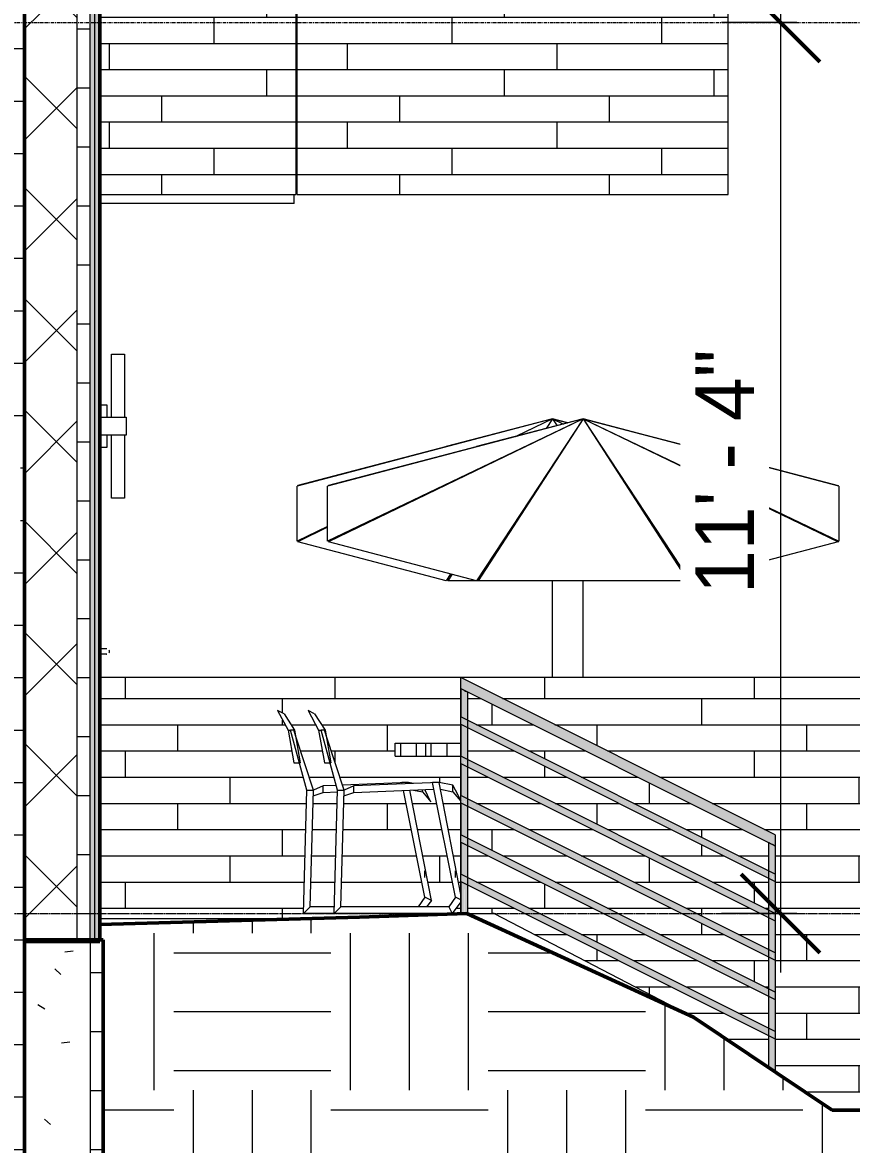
# Model space of a CAD drawing. Header units: inches. Extents: x 9610 to 16692, y -360 to 647.
# Drawn here: x 12076.9 to 12203.4, y -35.3 to 136 of the extents above; entities that cross this region are included whole.
import ezdxf

# ---------------------------------------------------------------- set-up
doc = ezdxf.new("R2010")
doc.units = ezdxf.units.IN
doc.header["$MEASUREMENT"] = 0
doc.linetypes.add('Aligning Line 1_8_', pattern=[0.25, 0.125, -0.125])
doc.linetypes.add('Grid Line 1_2_', pattern=[0.875, 0.5, -0.125, 0.125, -0.125])
for name, color, linetype, lineweight in [('0-1', 7, 'Continuous', 5), ('A-ANNO-DIMS', 211, 'Continuous', 9), ('A-ANNO-DIMS-96', 211, 'Continuous', 9), ('A-CLNG-1', 135, 'Continuous', 13), ('A-DOOR-4', 31, 'Continuous', 9), ('A-DOOR-7', 7, 'Continuous', 13), ('A-FLOR-11', 135, 'Continuous', 13), ('A-FLOR-HRAL', 11, 'Continuous', 9), ('A-FLOR-LEVL-1', 51, 'Grid Line 1_2_', 9), ('A-WALL', 113, 'Continuous', 13), ('A-WALL-10', 113, 'Continuous', 50), ('A-WALL-3', 135, 'Continuous', 13), ('A-WALL-6', 8, 'Continuous', 5), ('A-WALL-7', 23, 'Continuous', 13), ('A-WALL-PATT-2', 55, 'Continuous', 9), ('A-WALL-PATT-5', 111, 'Continuous', 9), ('C-TOPO', 7, 'Continuous', 9), ('C-TOPO-1', 7, 'Continuous', 50), ('C-TOPO-2', 55, 'Continuous', 9), ('E-LITE-EQPM-1', 55, 'Continuous', 9), ('G-ANNO-SYMB', 111, 'Aligning Line 1_8_', 9), ('G-IMPT', 8, 'Continuous', 9), ('L-SITE-1', 250, 'Continuous', 9), ('S-FNDN-5', 32, 'Continuous', 50)]:
    doc.layers.add(name, color=color, linetype=linetype, lineweight=lineweight)
doc.styles.add('Century Gothic', font='ufonts.com_century-gothic.ttf', dxfattribs={"height": 9})
doc.dimstyles.new('OD__1_8__Tol__', dxfattribs={"dimscale": 12, "dimtxt": 9.397514, "dimasz": 1, "dimexe": 0.75, "dimexo": 0.5, "dimgap": 0.125, "dimtad": 1, "dimdec": 3, "dimrnd": 0.125, "dimzin": 3, "dimdsep": 46, "dimlunit": 4, "dimtxsty": 'Century Gothic', "dimblk1": 'OBLIQUE', "dimblk2": 'OBLIQUE', "dimsah": 1, "dimcen": 0.09, "dimdle": 0.75, "dimazin": 0, "dimtfac": 1, "dimtdec": 4, "dimtix": 1, "dimtmove": 0, "dimatfit": 3, "dimfxl": 1, "dimtvp": 1, "dimtfill": 1, "dimfrac": 2, "dimtolj": 1, "dimtzin": 0, "dimarcsym": 2})
pattern_1 = [(0, (12114.152, 136.8), (0, 4), []), (90, (12114.152, 136.8), (-8, 8), [4, -28]), (90, (12130.152, 140.8), (-8, 8), [4, -28])]
pattern_2 = [(0, (12220.589, 0.8), (0, 4), []), (90, (12220.589, 0.8), (-8, 8), [4, -28]), (90, (12236.589, 4.8), (-8, 8), [4, -28])]
pattern_3 = [(0, (10995.947, 72), (0, 9), []), (90, (10995.947, 72), (-9, 6e-16), [])]

# ---------------------------------------------------------------- blocks, each defined once
blk = doc.blocks.new('CTR  - Topography_rvt-1-BUILDING SECTION - EAST_WEST - LOOKING NORTH')
at = {"layer": 'C-TOPO'}
h = blk.add_hatch(dxfattribs=at)
h.set_pattern_fill('FP_13', color=256, style=0, pattern_type=2)
h.set_pattern_definition([(0, (10995.947, 72), (24, 24), [24, -24]), (0, (10995.947, 81), (24, 24), [24, -24]), (0, (10995.947, 90), (24, 24), [24, -24]), (90, (10998.947, 93), (-24, 24), [24, -24]), (90, (11007.947, 93), (-24, 24), [24, -24]), (90, (11016.947, 93), (-24, 24), [24, -24])])
h.paths.add_polyline_path([(12095.19, -206.52), (12266.59, -206.52), (12266.59, -30), (12200.47, -30), (12179.3, -15.82), (12144.73, 0), (12117.31, -0.86), (12088.69, -1.69), (12088.69, -4), (12089.19, -4), (12089.19, -134), (12095.19, -134), (12095.19, -146), (12083.19, -146), (12083.19, -206.52), (12087.19, -206.52)], flags=0)
at = {"layer": 'C-TOPO-1'}
for p, q in [((12088.69, -1.69), (12128.3, -0.54)), ((12128.3, -0.54), (12144.73, 0)), ((12144.73, 0), (12179.3, -15.82)), ((12179.3, -15.82), (12200.47, -30)), ((12200.47, -30), (12230.31, -30))]:
    blk.add_line(p, q, dxfattribs=at)
at = {"layer": 'C-TOPO-2'}
for p, q in [((12128.3, -0.54), (12088.69, -1.69)), ((12122.46, -0.71), (12143.79, 0)), ((12144.73, 0), (12128.3, -0.54)), ((12144.73, 0), (12143.79, 0)), ((12144.73, 0), (12179.3, -15.82)), ((12144.73, 0), (12148.86, 0)), ((12148.86, 0), (12148.45, -0.01)), ((12148.86, 0), (12148.66, 0)), ((12148.86, 0), (12179.3, -15.82)), ((12200.47, -30), (12179.3, -15.82)), ((12200.36, -30), (12200.47, -30)), ((12200.47, -30), (12230.31, -30))]:
    blk.add_line(p, q, dxfattribs=at)
blk = doc.blocks.new('CTR - 1st Phase -Stairs _ Elevators_rvt-1-BUILDING SECTION - EAST_WEST - LOOKING NORTH')
at = {"layer": 'A-WALL-PATT-2'}
h = blk.add_hatch(dxfattribs=at)
h.set_pattern_fill('FP_37', color=256, style=0, pattern_type=2)
h.set_pattern_definition([(0, (11857.189, -156), (0, 8), []), (90, (11857.189, -156), (-8, 8), [8, -8])])
h.paths.add_polyline_path([(11947.84, -128), (12077.19, -128), (12077.19, 372), (11861.19, 372), (11861.19, 308.39), (11862.45, 308.35), (11862.57, 308.26), (11862.62, 308.2), (11862.62, 307.8), (11862.45, 307.65), (11862.28, 307.62), (11862.06, 307.61), (11861.19, 307.61), (11861.19, 269.38), (11942.56, 269.38), (11942.56, 270.46), (12030.56, 214.46), (12030.56, 207.46), (12032.98, 209), (12076.56, 209), (12076.56, 197), (12036.47, 197), (11942.56, 137.24), (11942.56, 131.84), (12030.56, 76.99), (12030.56, 70.13), (12032.88, 71.57), (12076.56, 71.57), (12076.56, 59.57), (12036.31, 59.57), (11942.56, 1.13), (11942.56, -4.63), (11935.67, -4.63), (12026.46, -59.65), (12026.46, -66.32), (12028.64, -65), (12076.46, -65), (12076.46, -77), (12031.99, -77), (11950.46, -126.41)], flags=0)
h.paths.add_polyline_path([(11938.46, -128), (11938.46, -119.65), (12020.39, -70), (11927.46, -13.68), (11927.46, -10), (11926.21, -10), (11926.21, -4.63), (11861.19, -4.63), (11861.19, -128), (11867.19, -128), (11867.19, -40), (11907.19, -40), (11907.19, -128), (11919.61, -128)], flags=0)
h.paths.add_polyline_path([(11927.46, -8), (11927.46, -4.63), (11926.46, -4.63), (11926.46, -8)], flags=0)
h.paths.add_polyline_path([(11927.46, 1.38), (11931.56, 1.38), (11931.56, 8.42), (12024.72, 66.49), (11931.56, 124.56), (11931.56, 128.29), (11930.31, 128.29), (11930.31, 131.37), (11861.19, 131.37), (11861.19, 96), (11912.03, 96), (11912.03, 1.38)], flags=0)
h.paths.add_polyline_path([(11931.56, 130.29), (11931.56, 131.37), (11930.56, 131.37), (11930.56, 130.29)], flags=0)
h.paths.add_polyline_path([(11931.56, 137.38), (11931.56, 144.46), (12024.89, 203.85), (11942.56, 256.24), (11942.56, 260), (11941.31, 260), (11941.31, 263.38), (11861.19, 263.38), (11861.19, 176.39), (11862.45, 176.35), (11862.57, 176.26), (11862.62, 176.2), (11862.62, 175.8), (11862.45, 175.65), (11862.28, 175.62), (11862.06, 175.61), (11861.19, 175.61), (11861.19, 137.38), (11920.42, 137.38)], flags=0)
h.paths.add_polyline_path([(11861.69, 175.8), (11861.75, 176), (11861.69, 176.1), (11861.69, 175.9)], flags=0)
h.paths.add_polyline_path([(11941.56, 262), (11942.56, 262), (11942.56, 263.38), (11941.56, 263.38)], flags=0)
h.paths.add_polyline_path([(11861.69, 307.8), (11861.75, 308), (11861.69, 308.1), (11861.69, 307.9)], flags=0)
blk = doc.blocks.new('Outdoor Table01 - 02ZUTB01_dwg-1294291-BUILDING SECTION - EAST_WEST - LOOKING NORTH')
at = {"layer": 'G-IMPT'}
for p, q in [((12162.46, 75.5), (12123.46, 56.82)), ((12162.46, 75.5), (12123.46, 65.24)), ((12162.46, 75.5), (12123.57, 65.31)), ((12162.46, 75.5), (12123.57, 56.75)), ((12162.46, 75.5), (12146.2, 71.26)), ((12162.46, 75.5), (12146.2, 50.8)), ((12162.46, 75.5), (12146.46, 50.77)), ((12201.46, 65.24), (12162.46, 75.5)), ((12162.46, 75.5), (12201.46, 56.82)), ((12162.46, 75.5), (12178.46, 50.77)), ((12162.46, 75.5), (12178.73, 71.26)), ((12162.46, 75.5), (12201.36, 65.31)), ((12162.46, 75.5), (12201.36, 56.75)), ((12162.46, 75.5), (12178.73, 50.8)), ((12123.57, 65.31), (12146.2, 71.26)), ((12153.68, 71.29), (12153.73, 71.29)), ((12159.69, 71.29), (12159.74, 71.29)), ((12165.19, 71.29), (12165.24, 71.29)), ((12171.2, 71.29), (12171.25, 71.29)), ((12178.73, 71.26), (12201.36, 65.31)), ((12123.46, 56.82), (12123.46, 65.24)), ((12201.46, 65.24), (12201.46, 56.82)), ((12146.2, 50.8), (12123.57, 56.75)), ((12201.36, 56.75), (12178.73, 50.8)), ((12178.46, 50.77), (12146.46, 50.77)), ((12162.46, 49.5), (12162.46, 50.77)), ((12162.46, 49.5), (12162.46, 50.77)), ((12162.46, 36), (12162.46, 49.5)), ((12162.46, 36), (12162.46, 49.5)), ((12121.48, 30.5), (12120.48, 31)), ((12120.48, 31), (12122.09, 28)), ((12121.48, 30.5), (12123.09, 28)), ((12122.09, 28), (12122.96, 23)), ((12122.09, 28), (12122.46, 28)), ((12124.96, 18.83), (12122.46, 28)), ((12122.96, 28), (12122.46, 28)), ((12123.22, 27.21), (12122.96, 28)), ((12122.96, 28), (12123.09, 28)), ((12123.09, 28), (12123.96, 23)), ((12125.96, 18.83), (12123.24, 27.15)), ((12138.46, 24), (12138.46, 26)), ((12138.46, 26), (12139.28, 26)), ((12139.28, 26), (12141.68, 26)), ((12139.28, 24), (12139.28, 26)), ((12141.68, 26), (12143.79, 26)), ((12141.68, 24), (12141.68, 26)), ((12138.46, 24), (12139.28, 24)), ((12139.28, 24), (12141.68, 24)), ((12141.68, 24), (12143.79, 24)), ((12122.96, 23), (12123.83, 23)), ((12123.9, 23), (12123.96, 23)), ((12127.46, 19.48), (12125.96, 18.83)), ((12140.46, 20), (12127.46, 19.48)), ((12127.46, 18.48), (12127.46, 19.48)), ((12127.46, 18.48), (12139.67, 18.97)), ((12140.46, 20), (12139.46, 20)), ((12142.96, 2.5), (12139.46, 20)), ((12143.79, 2.9), (12140.46, 20)), ((12142.59, 19.59), (12140.46, 20)), ((12140.67, 18.96), (12142.59, 18.59)), ((12143.38, 18.07), (12142.59, 19.59)), ((12142.59, 18.59), (12142.59, 19.59)), ((12124.46, 0), (12124.96, 18.83)), ((12124.96, 18.83), (12125.96, 18.83)), ((12125.46, 1), (12125.96, 18.83)), ((12125.94, 17.98), (12127.46, 18.48)), ((12142.59, 18.59), (12143.79, 17.17)), ((12143.79, 17.24), (12143.38, 18.07)), ((12142.96, 5.5), (12142.96, 6.5)), ((12142.96, 2.5), (12141.96, 1)), ((12143.79, 1.77), (12142.46, 0)), ((12143.79, 2.09), (12142.96, 2.5)), ((12125.46, 1), (12124.46, 0)), ((12142.46, 0), (12124.46, 0)), ((12141.96, 1), (12125.46, 1)), ((12141.96, 1), (12142.46, 0))]:
    blk.add_line(p, q, dxfattribs=at)
blk = doc.blocks.new('Outdoor Table01 - Outdoor Table01-1294297-BUILDING SECTION - EAST_WEST - LOOKING NORTH')
blk.add_blockref('Outdoor Table01 - 02ZUTB01_dwg-1294291-BUILDING SECTION - EAST_WEST - LOOKING NORTH', (0, 0))
blk = doc.blocks.new('Outdoor Table01 - 02ZUTB01_dwg-V34-BUILDING SECTION - EAST_WEST - LOOKING NORTH')
at = {"layer": 'G-IMPT'}
for p, q in [((12157.79, 75.5), (12118.79, 65.24)), ((12157.79, 75.5), (12118.9, 65.31)), ((12157.79, 75.5), (12141.53, 71.26)), ((12157.79, 75.5), (12152.21, 72.83)), ((12157.79, 75.5), (12152.29, 72.85)), ((12157.79, 75.5), (12156.82, 74.03)), ((12157.79, 75.5), (12156.84, 74.03)), ((12160.13, 74.88), (12157.79, 75.5)), ((12157.79, 75.5), (12159.45, 74.71)), ((12157.79, 75.5), (12158.47, 74.45)), ((12157.79, 75.5), (12160.14, 74.89)), ((12157.79, 75.5), (12160.13, 74.89)), ((12157.79, 75.5), (12159.44, 74.7)), ((12157.79, 75.5), (12158.48, 74.45)), ((12152.14, 72.79), (12152.09, 72.77)), ((12152.22, 72.82), (12152.17, 72.79)), ((12118.9, 65.31), (12141.53, 71.26)), ((12118.79, 56.82), (12118.79, 65.24)), ((12123.46, 59.06), (12118.79, 56.82)), ((12123.46, 58.95), (12118.9, 56.75)), ((12196.79, 59.06), (12196.79, 58.95)), ((12141.53, 50.8), (12118.9, 56.75)), ((12142.22, 51.84), (12141.53, 50.8)), ((12142.45, 51.78), (12141.79, 50.77)), ((12178.04, 51.84), (12177.81, 51.78)), ((12146.46, 50.77), (12141.79, 50.77)), ((12157.79, 49.5), (12157.79, 50.77)), ((12157.79, 49.5), (12157.79, 50.77)), ((12157.79, 36), (12157.79, 49.5)), ((12157.79, 36), (12157.79, 49.5)), ((12116.8, 30.5), (12115.8, 31)), ((12115.8, 31), (12117.42, 28)), ((12116.8, 30.5), (12118.42, 28)), ((12117.42, 28), (12118.29, 23)), ((12117.42, 28), (12117.79, 28)), ((12120.29, 18.83), (12117.79, 28)), ((12118.29, 28), (12117.79, 28)), ((12118.55, 27.21), (12118.29, 28)), ((12118.29, 28), (12118.42, 28)), ((12118.42, 28), (12119.29, 23)), ((12121.29, 18.83), (12118.57, 27.15)), ((12133.79, 24), (12133.79, 26)), ((12133.79, 26), (12134.61, 26)), ((12134.61, 26), (12137, 26)), ((12134.61, 24), (12134.61, 26)), ((12137, 26), (12138.46, 26)), ((12137, 24), (12137, 26)), ((12133.79, 24), (12134.61, 24)), ((12134.61, 24), (12137, 24)), ((12137, 24), (12138.46, 24)), ((12118.29, 23), (12119.15, 23)), ((12119.23, 23), (12119.29, 23)), ((12122.79, 19.48), (12121.29, 18.83)), ((12124.77, 19.56), (12122.79, 19.48)), ((12122.79, 18.48), (12122.79, 19.48)), ((12135.79, 20), (12125.71, 19.6)), ((12135.79, 20), (12134.79, 20)), ((12134.83, 19.77), (12134.79, 20)), ((12135.83, 19.81), (12135.79, 20)), ((12136.59, 19.84), (12135.79, 20)), ((12136.59, 18.84), (12137.92, 18.59)), ((12137.92, 18.59), (12137.92, 18.9)), ((12138.7, 18.07), (12138.27, 18.91)), ((12119.79, 0), (12120.29, 18.83)), ((12120.29, 18.83), (12121.29, 18.83)), ((12120.79, 1), (12121.29, 18.83)), ((12121.27, 17.98), (12122.79, 18.48)), ((12122.79, 18.48), (12124.96, 18.57)), ((12138.29, 2.5), (12135.03, 18.78)), ((12139.29, 2), (12136.02, 18.82)), ((12137.92, 18.59), (12139.2, 17.07)), ((12139.2, 17.07), (12138.7, 18.07)), ((12138.29, 5.5), (12138.29, 6.5)), ((12138.29, 2.5), (12137.29, 1)), ((12139.29, 2), (12138.29, 2.5)), ((12139.29, 2), (12138.54, 1)), ((12120.79, 1), (12119.79, 0)), ((12124.46, 0), (12119.79, 0)), ((12124.49, 1), (12120.79, 1))]:
    blk.add_line(p, q, dxfattribs=at)
blk = doc.blocks.new('Outdoor Table01 - Outdoor Table01-V35-BUILDING SECTION - EAST_WEST - LOOKING NORTH')
blk.add_blockref('Outdoor Table01 - 02ZUTB01_dwg-V34-BUILDING SECTION - EAST_WEST - LOOKING NORTH', (0, 0))
blk = doc.blocks.new('Railing - 1_-1411118-BUILDING SECTION - EAST_WEST - LOOKING NORTH')
at = {"layer": 'A-FLOR-HRAL'}
h = blk.add_hatch(color=256, dxfattribs=at)
h.paths.add_polyline_path([(12144.04, 0), (12144.29, 0.02), (12144.29, 5.19), (12144.22, 5.08), (12144, 5.01), (12143.82, 4.89), (12143.79, 4.88), (12143.8, 0), (12144.04, 0)], flags=0)
h.paths.add_polyline_path([(12144.29, 5.19), (12144.29, 11.19), (12144.2, 11.08), (12143.98, 10.99), (12143.82, 10.89), (12143.79, 10.88), (12143.82, 5.97), (12144, 5.67), (12144.29, 5.19)], flags=0)
h.paths.add_polyline_path([(12144.29, 11.19), (12144.29, 17.19), (12144.16, 17.08), (12144.04, 17.03), (12143.8, 16.88), (12143.84, 11.93), (12144.29, 11.19)], flags=0)
h.paths.add_polyline_path([(12144.29, 17.19), (12144.29, 23.19), (12144.21, 23.08), (12144.04, 23.03), (12143.8, 22.88), (12143.84, 17.93), (12144.29, 17.19)], flags=0)
h.paths.add_polyline_path([(12144.29, 23.19), (12144.29, 29.19), (12144.21, 29.08), (12144.04, 29.03), (12143.8, 28.88), (12143.84, 23.93), (12144.29, 23.19)], flags=0)
h.paths.add_polyline_path([(12144.29, 29.19), (12144.29, 34.07), (12143.8, 34.32), (12143.84, 29.93), (12144.29, 29.19)], flags=0)
h = blk.add_hatch(color=256, dxfattribs=at)
h.paths.add_polyline_path([(12144.72, 0), (12144.79, 0.03), (12144.76, 4.42), (12144.58, 4.72), (12144.29, 5.19), (12144.32, 0), (12144.56, 0)], flags=0)
h.paths.add_polyline_path([(12144.29, 5.19), (12144.36, 5.3), (12144.58, 5.38), (12144.76, 5.5), (12144.79, 5.5), (12144.74, 10.45), (12144.29, 11.05), (12144.29, 5.19)], flags=0)
h.paths.add_polyline_path([(12144.29, 11.19), (12144.38, 11.3), (12144.6, 11.39), (12144.76, 11.49), (12144.78, 11.5), (12144.75, 16.44), (12144.29, 17.05), (12144.29, 11.19)], flags=0)
h.paths.add_polyline_path([(12144.29, 17.19), (12144.42, 17.3), (12144.54, 17.35), (12144.78, 17.5), (12144.76, 22.43), (12144.29, 23.05), (12144.29, 17.19)], flags=0)
h.paths.add_polyline_path([(12144.29, 23.19), (12144.37, 23.3), (12144.54, 23.36), (12144.78, 23.5), (12144.76, 28.42), (12144.36, 29.01), (12144.29, 29.19), (12144.29, 23.19)], flags=0)
h.paths.add_polyline_path([(12144.29, 29.19), (12144.37, 29.3), (12144.54, 29.36), (12144.78, 29.51), (12144.78, 33.83), (12144.29, 34.07), (12144.29, 29.19)], flags=0)
for p, q in [((12143.79, 0), (12143.79, 34.32)), ((12144.79, 33.82), (12144.79, 0))]:
    blk.add_line(p, q, dxfattribs=at)
at = {"layer": 'A-FLOR-HRAL', "flags": 128}
for points in [[(12143.8, 34.32), (12143.9, 34.27), (12144.07, 34.18), (12144.29, 34.07)], [(12144.29, 34.07), (12144.51, 33.96), (12144.68, 33.88), (12144.78, 33.83), (12144.79, 33.82)]]:
    blk.add_lwpolyline(points, dxfattribs=at)
blk = doc.blocks.new('Railing - 1_-1411116-BUILDING SECTION - EAST_WEST - LOOKING NORTH')
at = {"layer": 'A-FLOR-HRAL'}
h = blk.add_hatch(color=256, dxfattribs=at)
h.paths.add_polyline_path([(12191.29, -23.85), (12191.29, -12.31), (12191.21, -12.42), (12190.99, -12.5), (12190.82, -12.61), (12190.79, -12.62), (12190.82, -17.54), (12191.01, -17.86), (12191.28, -18.31), (12191.22, -18.42), (12191.02, -18.48), (12190.82, -18.62), (12190.79, -18.62), (12190.8, -23.52), (12191.29, -23.85)], flags=0)
h.paths.add_polyline_path([(12191.29, -12.31), (12191.29, -6.31), (12191.18, -6.42), (12191.04, -6.47), (12190.8, -6.62), (12190.84, -11.58), (12191.22, -12.13)], flags=0)
h.paths.add_polyline_path([(12191.29, -6.31), (12191.29, -0.31), (12191.19, -0.41), (12191.04, -0.47), (12190.8, -0.62), (12190.83, -5.56), (12191.22, -6.13)], flags=0)
h.paths.add_polyline_path([(12191.29, -0.31), (12191.29, 5.69), (12191.21, 5.58), (12191.04, 5.53), (12190.8, 5.38), (12190.82, 0.46), (12191.26, -0.23)], flags=0)
h.paths.add_polyline_path([(12191.29, 5.69), (12191.29, 10.57), (12190.8, 10.82), (12190.81, 6.47), (12191.22, 5.87)], flags=0)
h = blk.add_hatch(color=256, dxfattribs=at)
h.paths.add_polyline_path([(12191.79, -24), (12191.76, -19.08), (12191.56, -18.75), (12191.29, -18.31), (12191.29, -23.85), (12191.54, -24), (12191.78, -24)], flags=0)
h.paths.add_polyline_path([(12191.29, -18.31), (12191.36, -18.2), (12191.56, -18.14), (12191.76, -18), (12191.79, -18), (12191.74, -13.04), (12191.59, -12.79), (12191.29, -12.31), (12191.29, -18.31)], flags=0)
h.paths.add_polyline_path([(12191.29, -12.31), (12191.36, -12.2), (12191.59, -12.12), (12191.76, -12), (12191.79, -12), (12191.74, -7.04), (12191.29, -6.46), (12191.29, -12.17)], flags=0)
h.paths.add_polyline_path([(12191.29, -6.31), (12191.4, -6.2), (12191.54, -6.15), (12191.78, -5.96), (12191.74, -1.04), (12191.29, -0.46), (12191.29, -6.17)], flags=0)
h.paths.add_polyline_path([(12191.29, -0.31), (12191.36, -0.2), (12191.54, -0.15), (12191.78, 0), (12191.74, 4.96), (12191.29, 5.54), (12191.29, -0.23)], flags=0)
h.paths.add_polyline_path([(12191.29, 5.69), (12191.36, 5.8), (12191.54, 5.86), (12191.78, 6.01), (12191.78, 10.33), (12191.29, 10.57), (12191.29, 5.83)], flags=0)
for p, q in [((12190.79, -23.52), (12190.79, 10.82)), ((12191.79, 10.32), (12191.79, -24)), ((12191.79, -24), (12191.54, -24))]:
    blk.add_line(p, q, dxfattribs=at)
at = {"layer": 'A-FLOR-HRAL', "flags": 128}
for points in [[(12190.8, 10.82), (12190.9, 10.77), (12191.07, 10.68), (12191.29, 10.57)], [(12191.29, 10.57), (12191.51, 10.46), (12191.68, 10.38), (12191.78, 10.33), (12191.79, 10.32)]]:
    blk.add_lwpolyline(points, dxfattribs=at)
blk = doc.blocks.new('Railing - Railing-1925654-BUILDING SECTION - EAST_WEST - LOOKING NORTH')
at = {"layer": 'A-FLOR-HRAL'}
h = blk.add_hatch(color=256, dxfattribs=at)
h.paths.add_polyline_path([(12191.29, 5.69), (12191.21, 5.87), (12191.04, 6.11), (12190.77, 6.51), (12144.77, 29.49), (12144.53, 29.35), (12144.48, 29.31), (12144.36, 29.3), (12144.29, 29.19), (12144.15, 29.44), (12144.04, 29.61), (12143.79, 29.95), (12143.79, 29.44), (12191.26, 5.7)], flags=0)
h.paths.add_polyline_path([(12191.79, 5.44), (12191.75, 5.98), (12191.53, 5.85), (12191.48, 5.81), (12191.36, 5.8), (12191.32, 5.68), (12191.67, 5.5)], flags=0)
h = blk.add_hatch(color=256, dxfattribs=at)
h.paths.add_polyline_path([(12191.79, 4.88), (12191.79, 5.44), (12144.29, 29.19), (12144.36, 29.01), (12144.54, 28.78), (12144.8, 28.37), (12190.81, 5.39), (12191.05, 5.53), (12191.1, 5.57), (12191.22, 5.59), (12191.29, 5.69), (12191.43, 5.44), (12191.61, 5.16), (12191.78, 4.89)], flags=0)
h.paths.add_polyline_path([(12143.81, 28.89), (12144.05, 29.03), (12144.1, 29.07), (12144.22, 29.09), (12144.29, 29.19), (12143.79, 29.44), (12143.79, 28.9)], flags=0)
h = blk.add_hatch(color=256, dxfattribs=at)
h.paths.add_polyline_path([(12191.29, -0.31), (12191.14, -0.04), (12190.94, 0.26), (12190.78, 0.51), (12144.76, 23.49), (12144.53, 23.35), (12144.51, 23.32), (12144.36, 23.3), (12144.29, 23.19), (12144.13, 23.47), (12143.94, 23.77), (12143.79, 23.93), (12143.79, 23.44), (12191.27, -0.3)], flags=0)
h.paths.add_polyline_path([(12191.79, -0.56), (12191.76, -0.02), (12191.34, -0.23), (12191.31, -0.32), (12191.5, -0.41)], flags=0)
h = blk.add_hatch(color=256, dxfattribs=at)
h.paths.add_polyline_path([(12191.79, -1.12), (12191.79, -0.56), (12144.29, 23.19), (12144.45, 22.92), (12144.64, 22.61), (12144.8, 22.38), (12190.82, -0.6), (12191.22, -0.41), (12191.29, -0.31), (12191.44, -0.57), (12191.63, -0.88), (12191.78, -1.11)], flags=0)
h.paths.add_polyline_path([(12143.8, 22.88), (12143.83, 22.9), (12144.22, 23.09), (12144.29, 23.19), (12143.79, 23.44), (12143.79, 22.88)], flags=0)
h = blk.add_hatch(color=256, dxfattribs=at)
h.paths.add_polyline_path([(12191.29, -6.31), (12191.18, -6.09), (12190.95, -5.74), (12190.78, -5.5), (12144.75, 17.48), (12144.36, 17.3), (12144.29, 17.19), (12144.15, 17.44), (12143.95, 17.76), (12143.79, 17.93), (12143.79, 17.44), (12191.27, -6.3)], flags=0)
h.paths.add_polyline_path([(12191.79, -6.56), (12191.75, -6.02), (12191.36, -6.2), (12191.31, -6.32)], flags=0)
h = blk.add_hatch(color=256, dxfattribs=at)
h.paths.add_polyline_path([(12191.79, -7.12), (12191.79, -6.56), (12144.29, 17.19), (12144.41, 16.95), (12144.63, 16.63), (12144.8, 16.38), (12190.83, -6.6), (12191.22, -6.41), (12191.29, -6.31), (12191.42, -6.56), (12191.63, -6.87), (12191.78, -7.11)], flags=0)
h.paths.add_polyline_path([(12143.8, 16.88), (12143.83, 16.9), (12144.22, 17.09), (12144.29, 17.19), (12143.79, 17.44), (12143.79, 16.88)], flags=0)
h = blk.add_hatch(color=256, dxfattribs=at)
h.paths.add_polyline_path([(12191.29, -12.31), (12191.21, -12.13), (12190.9, -11.67), (12190.78, -11.5), (12144.75, 11.47), (12144.32, 11.23), (12144.27, 11.23), (12144.16, 11.44), (12143.9, 11.83), (12143.79, 11.93), (12143.79, 11.44), (12191.28, -12.3)], flags=0)
h.paths.add_polyline_path([(12191.79, -12.56), (12191.76, -12), (12191.68, -12.06), (12191.54, -12.15), (12191.51, -12.17), (12191.36, -12.2), (12191.3, -12.31), (12191.5, -12.41)], flags=0)
h = blk.add_hatch(color=256, dxfattribs=at)
h.paths.add_polyline_path([(12144.29, 11.19), (12143.79, 11.44), (12143.83, 10.9), (12143.93, 10.96), (12144.04, 11.03), (12144.07, 11.05), (12144.22, 11.09)], flags=0)
h.paths.add_polyline_path([(12191.79, -13.12), (12191.79, -12.56), (12144.29, 11.19), (12144.38, 10.99), (12144.68, 10.55), (12144.8, 10.38), (12190.82, -12.61), (12190.9, -12.56), (12191.04, -12.47), (12191.07, -12.45), (12191.22, -12.41), (12191.29, -12.31), (12191.42, -12.56), (12191.69, -12.95), (12191.79, -13.12)], flags=0)
h = blk.add_hatch(color=256, dxfattribs=at)
h.paths.add_polyline_path([(12191.79, -18.56), (12191.76, -18), (12191.68, -18.06), (12191.54, -18.15), (12191.51, -18.17), (12191.36, -18.2), (12191.29, -18.31), (12191.5, -18.41)], flags=0)
h.paths.add_polyline_path([(12191.28, -18.31), (12191.22, -18.13), (12190.9, -17.67), (12190.79, -17.5), (12144.76, 5.5), (12144.68, 5.44), (12144.54, 5.35), (12144.51, 5.33), (12144.35, 5.28), (12144.29, 5.19), (12144.16, 5.44), (12143.89, 5.84), (12143.79, 5.93), (12143.79, 5.44), (12189.52, -17.42)], flags=0)
h = blk.add_hatch(color=256, dxfattribs=at)
h.paths.add_polyline_path([(12191.79, -19.12), (12191.79, -18.56), (12191.3, -18.31), (12191.42, -18.56), (12191.68, -18.95), (12191.79, -19.12)], flags=0)
h.paths.add_polyline_path([(12144.29, 5.19), (12143.79, 5.44), (12143.83, 4.9), (12143.9, 4.94), (12144.04, 5.04), (12144.07, 5.05), (12144.23, 5.1)], flags=0)
h.paths.add_polyline_path([(12190.79, -18.62), (12190.82, -18.61), (12190.9, -18.56), (12191.04, -18.46), (12191.07, -18.45), (12191.22, -18.41), (12191.28, -18.31), (12144.29, 5.19), (12144.36, 5.01), (12144.68, 4.55), (12144.79, 4.38), (12190.79, -18.62)], flags=0)
for p, q in [((12191.79, 6), (12143.79, 30)), ((12143.79, 28.88), (12191.79, 4.88)), ((12191.79, 0), (12143.79, 24)), ((12143.79, 22.88), (12191.79, -1.12)), ((12191.79, -6), (12143.79, 18)), ((12143.79, 16.88), (12191.79, -7.12)), ((12191.79, -12), (12143.79, 12)), ((12143.79, 10.88), (12191.79, -13.12)), ((12191.79, -18), (12143.79, 6)), ((12143.79, 4.88), (12191.79, -19.12))]:
    blk.add_line(p, q, dxfattribs=at)
at = {"layer": 'A-FLOR-HRAL', "flags": 128}
for points in [[(12143.79, 29.44), (12143.79, 29.59), (12143.79, 29.72), (12143.79, 29.84), (12143.79, 29.93), (12143.79, 29.98), (12143.79, 30)], [(12143.79, 28.88), (12143.79, 28.9), (12143.79, 28.96), (12143.79, 29.05), (12143.79, 29.16), (12143.79, 29.3), (12143.79, 29.44)], [(12143.79, 23.44), (12143.79, 23.59), (12143.79, 23.72), (12143.79, 23.84), (12143.79, 23.93), (12143.79, 23.98), (12143.79, 24)], [(12143.79, 22.88), (12143.79, 22.9), (12143.79, 22.96), (12143.79, 23.05), (12143.79, 23.16), (12143.79, 23.3), (12143.79, 23.44)], [(12143.79, 17.44), (12143.79, 17.59), (12143.79, 17.72), (12143.79, 17.84), (12143.79, 17.93), (12143.79, 17.98), (12143.79, 18)], [(12143.79, 16.88), (12143.79, 16.9), (12143.79, 16.96), (12143.79, 17.05), (12143.79, 17.16), (12143.79, 17.3), (12143.79, 17.44)], [(12143.79, 11.44), (12143.79, 11.59), (12143.79, 11.72), (12143.79, 11.84), (12143.79, 11.93), (12143.79, 11.98), (12143.79, 12)], [(12143.79, 10.88), (12143.79, 10.9), (12143.79, 10.96), (12143.79, 11.05), (12143.79, 11.16), (12143.79, 11.3), (12143.79, 11.44)], [(12143.79, 5.44), (12143.79, 5.59), (12143.79, 5.72), (12143.79, 5.84), (12143.79, 5.93), (12143.79, 5.98), (12143.79, 6)], [(12143.79, 4.88), (12143.79, 4.9), (12143.79, 4.96), (12143.79, 5.05), (12143.79, 5.16), (12143.79, 5.3), (12143.79, 5.44)], [(12191.79, 6), (12191.79, 5.98), (12191.79, 5.93), (12191.79, 5.84), (12191.79, 5.72), (12191.79, 5.59), (12191.79, 5.44)], [(12191.79, 5.44), (12191.79, 5.3), (12191.79, 5.16), (12191.79, 5.05), (12191.79, 4.96), (12191.79, 4.9), (12191.79, 4.88)], [(12191.79, 0), (12191.79, -0.02), (12191.79, -0.07), (12191.79, -0.16), (12191.79, -0.28), (12191.79, -0.41), (12191.79, -0.56)], [(12191.79, -0.56), (12191.79, -0.7), (12191.79, -0.84), (12191.79, -0.95), (12191.79, -1.04), (12191.79, -1.1), (12191.79, -1.12)], [(12191.79, -6), (12191.79, -6.02), (12191.79, -6.07), (12191.79, -6.16), (12191.79, -6.28), (12191.79, -6.41), (12191.79, -6.56)], [(12191.79, -6.56), (12191.79, -6.7), (12191.79, -6.84), (12191.79, -6.95), (12191.79, -7.04), (12191.79, -7.1), (12191.79, -7.12)], [(12191.79, -12), (12191.79, -12.02), (12191.79, -12.07), (12191.79, -12.16), (12191.79, -12.28), (12191.79, -12.41), (12191.79, -12.56)], [(12191.79, -12.56), (12191.79, -12.7), (12191.79, -12.84), (12191.79, -12.95), (12191.79, -13.04), (12191.79, -13.1), (12191.79, -13.12)], [(12191.79, -18), (12191.79, -18.02), (12191.79, -18.07), (12191.79, -18.16), (12191.79, -18.28), (12191.79, -18.41), (12191.79, -18.56)], [(12191.79, -18.56), (12191.79, -18.7), (12191.79, -18.84), (12191.79, -18.95), (12191.79, -19.04), (12191.79, -19.1), (12191.79, -19.12)]]:
    blk.add_lwpolyline(points, dxfattribs=at)
for name in ['Railing - 1_-1411118-BUILDING SECTION - EAST_WEST - LOOKING NORTH', 'Railing - 1_-1411116-BUILDING SECTION - EAST_WEST - LOOKING NORTH']:
    blk.add_blockref(name, (0, 0))
blk = doc.blocks.new('Top Rail Type - Top Rail_Internal_-1925671-BUILDING SECTION - EAST_WEST - LOOKING NORTH')
at = {"layer": 'A-FLOR-HRAL'}
for points in [[(12191.79, 11.16), (12191.79, 12), (12143.79, 35.97), (12143.79, 35.16), (12191.65, 11.23)], [(12191.79, 10.32), (12191.79, 11.16), (12143.79, 35.16), (12143.8, 34.32), (12191.78, 10.33)]]:
    blk.add_hatch(color=256, dxfattribs=at).paths.add_polyline_path(points, flags=0)
for p, q in [((12191.79, 12), (12143.79, 36)), ((12143.79, 34.32), (12191.79, 10.32))]:
    blk.add_line(p, q, dxfattribs=at)
at = {"layer": 'A-FLOR-HRAL', "flags": 128}
for points in [[(12143.79, 35.16), (12143.79, 35.38), (12143.79, 35.58), (12143.79, 35.75), (12143.79, 35.89), (12143.79, 35.97), (12143.79, 36)], [(12143.79, 34.32), (12143.79, 34.35), (12143.79, 34.44), (12143.79, 34.57), (12143.79, 34.74), (12143.79, 34.94), (12143.79, 35.16)], [(12191.79, 12), (12191.79, 11.97), (12191.79, 11.89), (12191.79, 11.75), (12191.79, 11.58), (12191.79, 11.38), (12191.79, 11.16)], [(12191.79, 11.16), (12191.79, 10.94), (12191.79, 10.74), (12191.79, 10.57), (12191.79, 10.44), (12191.79, 10.35), (12191.79, 10.32)]]:
    blk.add_lwpolyline(points, dxfattribs=at)
blk = doc.blocks.new('Door-Passage-Single-Full_Lite - 1-1903893-BUILDING SECTION - EAST_WEST - LOOKING NORTH')
at = {"layer": 'A-DOOR-4'}
for p, q in [((12089.19, 40.39), (12088.69, 40.39)), ((12088.69, 39.61), (12089.19, 39.61))]:
    blk.add_line(p, q, dxfattribs=at)
at = {"layer": 'A-DOOR-4', "flags": 128}
for points in [[(12089.78, 40.39), (12089.78, 40.39), (12089.77, 40.39), (12089.77, 40.39), (12089.77, 40.39), (12089.76, 40.39), (12089.76, 40.39), (12089.75, 40.39), (12089.75, 40.39), (12089.74, 40.39), (12089.73, 40.39), (12089.72, 40.39), (12089.71, 40.39), (12089.7, 40.39), (12089.69, 40.39), (12089.67, 40.39), (12089.66, 40.39), (12089.64, 40.39), (12089.63, 40.39), (12089.61, 40.39), (12089.6, 40.39), (12089.58, 40.39), (12089.56, 40.39), (12089.54, 40.39), (12089.52, 40.39), (12089.5, 40.39), (12089.48, 40.39), (12089.46, 40.39), (12089.44, 40.39), (12089.42, 40.39), (12089.4, 40.39), (12089.38, 40.39), (12089.35, 40.39), (12089.33, 40.39), (12089.31, 40.39), (12089.29, 40.39), (12089.26, 40.39), (12089.24, 40.39), (12089.22, 40.39), (12089.19, 40.39), (12089.19, 40.39)], [(12089.19, 39.61), (12089.21, 39.61), (12089.23, 39.61), (12089.26, 39.61), (12089.28, 39.61), (12089.3, 39.61), (12089.33, 39.61), (12089.35, 39.61), (12089.37, 39.61), (12089.39, 39.61), (12089.42, 39.61), (12089.44, 39.61), (12089.46, 39.61), (12089.48, 39.61), (12089.5, 39.61), (12089.52, 39.61), (12089.54, 39.61), (12089.56, 39.61), (12089.57, 39.61), (12089.59, 39.61), (12089.61, 39.61), (12089.63, 39.61), (12089.64, 39.61), (12089.66, 39.61), (12089.67, 39.61), (12089.68, 39.61), (12089.69, 39.61), (12089.71, 39.61), (12089.72, 39.61), (12089.73, 39.61), (12089.74, 39.61), (12089.74, 39.61), (12089.75, 39.61), (12089.76, 39.61), (12089.76, 39.61), (12089.77, 39.61), (12089.77, 39.61), (12089.77, 39.61), (12089.78, 39.61), (12089.78, 39.61)]]:
    blk.add_lwpolyline(points, dxfattribs=at)
at = {"layer": 'A-DOOR-4'}
for start, end in [(90, 97.2275), (262.7725, 270), (0, 30), (330, 0)]:
    blk.add_arc((12089.78, 40), 0.394, start, end, dxfattribs=at)
blk = doc.blocks.new('VISA-OW2400-02-SASS - OW2400-L30K-MVOLT-2031435-BUILDING SECTION - EAST_WEST - LOOKING NORTH')
at = {"layer": 'E-LITE-EQPM-1'}
for p, q in [((10006.31, 88), (10008.31, 88)), ((10006.31, 78.38), (10006.31, 88)), ((10008.31, 88), (10008.31, 78.38)), ((10009.03, 80.25), (10010.09, 80.25)), ((10009.03, 78.38), (10009.03, 80.25)), ((10006.09, 78.38), (10010.09, 78.38)), ((10006.09, 75.63), (10006.09, 78.38)), ((10010.09, 75.63), (10006.09, 75.63)), ((10006.31, 66), (10006.31, 75.63)), ((10008.31, 75.63), (10008.31, 66)), ((10009.03, 73.75), (10009.03, 75.63)), ((10010.09, 73.75), (10009.03, 73.75)), ((10008.31, 66), (10006.31, 66))]:
    blk.add_line(p, q, dxfattribs=at)
blk = doc.blocks.new('DIMBLOCK4-BUILDING SECTION - EAST_WEST - LOOKING NORTH')
at = {"layer": 'A-ANNO-DIMS-96', "lineweight": 50}
for p, q in [((12192.59, 268), (12186.59, 274)), ((12192.59, 268), (12198.59, 262)), ((12192.59, 136), (12186.59, 142)), ((12192.59, 136), (12198.59, 130))]:
    blk.add_line(p, q, dxfattribs=at)
at = {"layer": 'A-ANNO-DIMS-96'}
for p, q in [((12195.08, 268), (12183.59, 268)), ((12192.59, 268), (12192.59, 136)), ((12192.59, 268), (12195.08, 268)), ((12195.08, 136), (12183.59, 136)), ((12192.59, 136), (12195.08, 136))]:
    blk.add_line(p, q, dxfattribs=at)
at = {"layer": 'A-ANNO-DIMS-96', "color": 0, "insert": (12179.56, 182.76), "char_height": 9, "width": 46.1821, "attachment_point": 1, "rotation": 90, "line_spacing_factor": 0.984502, "style": 'Century Gothic', "bg_fill": 3, "box_fill_scale": 1.25, "bg_fill_color": 256, "bg_fill_true_color": 13158600, "bg_fill_transparency": 0}
blk.add_mtext('11\' - 0"', dxfattribs=at)
blk = doc.blocks.new('_Oblique')
at = {"color": 0, "linetype": 'ByBlock', "lineweight": -2}
blk.add_line((-0.5, -0.5), (0.5, 0.5), dxfattribs=at)
blk = doc.blocks.new('DIMBLOCK5-BUILDING SECTION - EAST_WEST - LOOKING NORTH')
at = {"layer": 'A-ANNO-DIMS-96', "lineweight": 50}
for p, q in [((12192.59, 136), (12186.59, 142)), ((12192.59, 136), (12198.59, 130)), ((12192.59, 0), (12186.59, 6)), ((12192.59, 0), (12198.59, -6))]:
    blk.add_line(p, q, dxfattribs=at)
at = {"layer": 'A-ANNO-DIMS-96'}
for p, q in [((12195.08, 136), (12183.59, 136)), ((12192.59, 136), (12192.59, -9)), ((12192.59, 136), (12195.08, 136)), ((12195.08, 0), (12183.59, 0)), ((12192.59, 0), (12195.08, 0))]:
    blk.add_line(p, q, dxfattribs=at)
at = {"layer": 'A-ANNO-DIMS-96', "color": 0, "insert": (12179.56, 48.76), "char_height": 9, "width": 46.1821, "attachment_point": 1, "rotation": 90, "line_spacing_factor": 0.984502, "style": 'Century Gothic', "bg_fill": 3, "box_fill_scale": 1.25, "bg_fill_color": 256, "bg_fill_true_color": 13158600, "bg_fill_transparency": 0}
blk.add_mtext('11\' - 4"', dxfattribs=at)

msp = doc.modelspace()

# ---------------------------------------------------------------- hatches: boundary and pattern name
at = {"layer": 'A-WALL-6'}
msp.add_hatch(color=256, dxfattribs=at).paths.add_polyline_path([(12087.1894, -4), (12087.9394, -4), (12087.9394, 231.5), (12087.1894, 231.5), (12087.1894, -2.8079)], flags=0)
at = {"layer": 'A-WALL-7'}
msp.add_hatch(color=256, dxfattribs=at).paths.add_polyline_path([(12087.9401, -4), (12088.6894, -4), (12088.6894, 230), (12088.5894, 230), (12088.5894, 231.5), (12087.9394, 231.5), (12087.9394, -4)], flags=0)
at = {"layer": 'A-WALL-PATT-2'}
h = msp.add_hatch(dxfattribs=at)
h.set_pattern_fill('FP_6', color=256, style=0, pattern_type=2)
h.set_pattern_definition(pattern_1)
h.paths.add_polyline_path([(12089.8162, 109.75), (12109.7144, 109.75), (12109.7144, 230), (12088.6894, 230), (12088.6894, 109.75)], flags=0)
h.paths.add_polyline_path([(12109.7144, 231.5), (12109.7144, 373.25), (12077.1894, 373.25), (12077.1894, 372), (12087.1894, 372), (12087.1894, 231.5), (12106.549, 231.5)], flags=0)
h = msp.add_hatch(dxfattribs=at)
h.set_pattern_fill('FP_6', color=256, style=0, pattern_type=2)
h.set_pattern_definition(pattern_1)
h.paths.add_polyline_path([(12109.7144, 109.75), (12118.5894, 109.75), (12118.5894, 230.125), (12118.3394, 230.125), (12118.3304, 230), (12109.7144, 230), (12109.7144, 109.875)], flags=0)
h = msp.add_hatch(dxfattribs=at)
h.set_pattern_fill('FP_10', color=256, style=0, pattern_type=2)
h.set_pattern_definition([(0, (12182.464, 136.8), (0, 4), []), (90, (12182.464, 136.8), (-8, 8), [4, -28]), (90, (12198.464, 140.8), (-8, 8), [4, -28])])
h.paths.add_polyline_path([(12160.3682, 109.75), (12184.5894, 109.75), (12184.5894, 178), (12119.0894, 178), (12119.0894, 149), (12118.7769, 149), (12118.7769, 109.75)], flags=0)
h = msp.add_hatch(dxfattribs=at)
h.set_pattern_fill('FP_22', color=256, style=0, pattern_type=2)
h.set_pattern_definition(pattern_2)
h.paths.add_polyline_path([(12117.3129, -0.75), (12122.4626, -0.7072), (12143.7894, 0.0017), (12143.7891, 1.7662), (12142.4644, 0), (12119.7894, 0), (12120.2894, 18.8295), (12119.1525, 23), (12118.2894, 23), (12117.4194, 28), (12115.8038, 31), (12116.8038, 30.5), (12118.4194, 28), (12118.5672, 27.1508), (12121.2894, 18.8295), (12122.7894, 19.4798), (12124.7656, 19.5589), (12123.8275, 23), (12122.9644, 23), (12122.0944, 28), (12120.4788, 31), (12121.4788, 30.5), (12123.0944, 28), (12123.2422, 27.1508), (12125.7134, 19.5968), (12135.7894, 20), (12136.5864, 19.8448), (12140.4644, 20), (12142.5945, 19.5852), (12143.7894, 17.2963), (12143.7513, 24), (12133.7894, 24), (12133.7894, 26), (12143.7894, 26), (12143.7894, 36), (12088.6894, 36), (12088.6894, -0.75), (12116.4257, -0.75)], flags=0)
h.paths.add_polyline_path([(12138.8405, 1), (12141.9644, 1), (12142.9644, 2.5), (12139.6707, 18.9682), (12138.2669, 18.9121), (12139.1225, 17.1615), (12137.9195, 18.5852), (12136.5864, 18.8448), (12136.0184, 18.8221), (12139.2894, 2), (12138.5394, 1)], flags=0)
h.paths.add_polyline_path([(12128.3011, 1), (12137.2894, 1), (12138.2894, 2.5), (12135.0329, 18.7827), (12127.4644, 18.4798), (12125.9407, 17.9844), (12125.4644, 1), (12125.9644, 1)], flags=0)
h.paths.add_polyline_path([(12124.4644, 1), (12124.4909, 1), (12124.9574, 18.5666), (12122.7894, 18.4798), (12121.2657, 17.9844), (12120.7894, 1), (12121.2894, 1)], flags=0)
h.paths.add_polyline_path([(12143.7894, 2.9), (12143.7894, 17.1711), (12142.5945, 18.5852), (12140.6665, 18.9607), (12143.7891, 2.9017)], flags=0)
h = msp.add_hatch(dxfattribs=at)
h.set_pattern_fill('FP_22', color=256, style=0, pattern_type=2)
h.set_pattern_definition(pattern_2)
h.paths.add_polyline_path([(12203.4236, -30), (12218.4644, -30), (12218.4644, 36), (12143.8465, 35.9714), (12191.7894, 11.9714), (12191.7769, -24), (12191.5394, -24.0178), (12200.4734, -30)], flags=0)
h.paths.add_polyline_path([(12190.7896, -23.5157), (12190.7894, -18.618), (12144.7861, 4.3836), (12144.7894, 0), (12148.864, 0), (12179.3021, -15.8236), (12190.7894, -23.5156)], flags=0)
h.paths.add_polyline_path([(12190.7917, -17.5012), (12190.7894, -12.618), (12144.7842, 10.3845), (12144.7914, 5.499), (12190.7894, -17.5)], flags=0)
h.paths.add_polyline_path([(12190.7939, -11.5022), (12190.7894, -6.618), (12144.7824, 16.3855), (12144.7894, 11.5), (12190.7894, -11.5)], flags=0)
h.paths.add_polyline_path([(12190.7961, -5.5033), (12190.7894, -0.618), (12144.7805, 22.3864), (12144.7894, 17.5), (12190.7894, -5.5)], flags=0)
h.paths.add_polyline_path([(12143.7894, 0), (12143.7913, 0.0011), (12143.7894, 0.0002)], flags=0)
h.paths.add_polyline_path([(12190.7982, 0.4956), (12190.7894, 5.382), (12144.7786, 28.3874), (12144.7894, 23.5), (12190.7894, 0.5)], flags=0)
h.paths.add_polyline_path([(12190.8004, 6.4945), (12190.7894, 10.8229), (12144.7769, 33.8292), (12144.7894, 29.5), (12190.7894, 6.5)], flags=0)
at = {"layer": 'A-WALL-PATT-5'}
h = msp.add_hatch(dxfattribs=at)
h.set_pattern_fill('FP_30', color=256, style=0, pattern_type=2)
h.set_pattern_definition([(45, (10995.947, 72), (-8.48528, 8.48528), []), (135, (10995.947, 72), (-8.48528, -8.48528), [])])
h.paths.add_polyline_path([(12085.1894, -4.25), (12085.1894, 372), (12077.1894, 372), (12077.1894, -4.25), (12085.0213, -4.25)], flags=0)
h = msp.add_hatch(dxfattribs=at)
h.set_pattern_fill('FP_17', color=256, style=0, pattern_type=2)
h.set_pattern_definition(pattern_3)
h.paths.add_polyline_path([(12087.1894, -4), (12087.1894, 231.5), (12085.1894, 231.5), (12085.1894, -4)], flags=0)
h = msp.add_hatch(dxfattribs=at)
h.set_pattern_fill('FP_28', color=256, style=0, pattern_type=2)
h.set_pattern_definition([(50, (10995.947, 72), (27.5427, -2.4099), [2.88, -31.68]), (355, (10995.947, 72), (-5.32784, 28.8843), [2.304, -25.344]), (100.451, (10998.243, 71.8), (22.2153, 26.4739), [2.448, -26.924]), (46.184, (10995.947, 79.68), (40.9819, -6.3564), [4.32, -47.52]), (96.636, (10999.363, 79.15), (35.8907, 37.4062), [3.671, -40.386]), (351.184, (10995.947, 79.68), (35.891, 37.4062), [3.456, -38.016]), (21, (10999.787, 77.76), (22.92104, -15.46073), [2.88, -31.68]), (326, (10999.787, 77.76), (9.3435, 27.84574), [2.304, -25.344]), (71.451, (11001.697, 76.472), (32.2648, 12.3844), [2.448, -26.924]), (37.5, (10995.947, 72), (0.466855, 12.78271), [1.267, -23.77, 1.267, -24.461, -25.44]), (37.5, (10995.947, 72), (0.466855, 12.78271), [-50.765, 1.267, -24.173]), (7.5, (10995.947, 72), (10.10159, 15.14509), [1.267, -13.402, 1.267, -23.194, -9.696]), (7.5, (10995.947, 72), (10.10159, 15.14509), [-39.13, 1.267, -8.429]), (327.5, (10987.384, 72), (20.49916, -0.86578), [1.267, -8.333, 1.267, -28.685, -39.744]), (327.5, (10987.384, 72), (20.49916, -0.86578), [-39.552, 1.267, -38.477]), (317.5, (10983.544, 72), (22.39478, 3.8443), [1.267, -11.213, 1.267, -18.624, -28.224]), (317.5, (10983.544, 72), (22.39478, 3.8443), [-32.371, 1.267, -26.957])])
h.paths.add_polyline_path([(12087.1894, -134), (12087.1894, -4), (12085.1894, -4), (12085.1894, -4.25), (12077.1894, -4.25), (12077.1894, -134), (12083.1894, -134)], flags=0)
h = msp.add_hatch(dxfattribs=at)
h.set_pattern_fill('FP_17', color=256, style=0, pattern_type=2)
h.set_pattern_definition(pattern_3)
h.paths.add_polyline_path([(12089.1894, -134), (12089.1894, -4), (12087.1894, -4), (12087.1894, -134)], flags=0)

# ---------------------------------------------------------------- linework, layer by layer
at = {"layer": 'A-CLNG-1'}
for q in [(12118.3394, 109.75), (12088.6894, 108.375)]:
    msp.add_line((12118.3394, 108.375), q, dxfattribs=at)
at = {"layer": 'A-FLOR-11'}
msp.add_line((12088.6879, -0.75), (12120.9875, -0.75), dxfattribs=at)
at = {"layer": 'A-FLOR-LEVL-1'}
for p, q in [((9610.2403, 136), (12557.7313, 136)), ((9610.2403, 0), (12557.7313, 0))]:
    msp.add_line(p, q, dxfattribs=at)
at = {"layer": 'A-WALL'}
for p, q in [((12085.1894, 372), (12085.1894, -4.25)), ((12087.1894, -4.25), (12087.1894, 231.5)), ((12087.9394, -4.25), (12087.9394, 231.5)), ((12087.1894, -4), (12087.1894, -134))]:
    msp.add_line(p, q, dxfattribs=at)
at = {"layer": 'A-WALL-10'}
for p, q in [((12077.1894, 372), (12077.1894, -4.25)), ((12088.6894, -4.25), (12088.6894, 230)), ((12077.1894, -4.25), (12088.6894, -4.25))]:
    msp.add_line(p, q, dxfattribs=at)
at = {"layer": 'A-WALL-3'}
for p, q in [((12118.5894, 230.125), (12118.5894, 109.75)), ((12184.5894, 109.75), (12184.5894, 178)), ((12118.7769, 149), (12118.7769, 109.75)), ((12088.6894, 109.75), (12118.5894, 109.75)), ((12118.7769, 109.75), (12184.5894, 109.75)), ((12222.7144, 36), (12088.6894, 36)), ((12143.7894, 34.3229), (12143.7894, 30)), ((12143.7894, 28.882), (12143.7894, 24)), ((12143.7894, 22.882), (12143.7894, 18)), ((12143.7894, 16.882), (12143.7894, 12)), ((12143.7894, 10.882), (12143.7894, 6)), ((12143.7894, 4.882), (12143.7894, 0))]:
    msp.add_line(p, q, dxfattribs=at)
at = {"layer": 'G-ANNO-SYMB'}
msp.add_line((9706.2119, 0), (12461.7559, 0), dxfattribs=at)
at = {"layer": 'S-FNDN-5'}
for p, q in [((12089.1894, -4), (12077.1894, -4)), ((12077.1894, -4), (12077.1894, -128)), ((12089.1894, -134), (12089.1894, -4))]:
    msp.add_line(p, q, dxfattribs=at)

# ---------------------------------------------------------------- block references
at = {"layer": '0-1'}
for name in ['CTR - 1st Phase -Stairs _ Elevators_rvt-1-BUILDING SECTION - EAST_WEST - LOOKING NORTH', 'CTR  - Topography_rvt-1-BUILDING SECTION - EAST_WEST - LOOKING NORTH']:
    msp.add_blockref(name, (0, 0), dxfattribs=at)
at = {"layer": 'A-DOOR-7'}
msp.add_blockref('Door-Passage-Single-Full_Lite - 1-1903893-BUILDING SECTION - EAST_WEST - LOOKING NORTH', (0, 0), dxfattribs=at)
at = {"layer": 'A-FLOR-HRAL'}
for name in ['Top Rail Type - Top Rail_Internal_-1925671-BUILDING SECTION - EAST_WEST - LOOKING NORTH', 'Railing - Railing-1925654-BUILDING SECTION - EAST_WEST - LOOKING NORTH']:
    msp.add_blockref(name, (0, 0), dxfattribs=at)
at = {"layer": 'E-LITE-EQPM-1', "rotation": 180}
msp.add_blockref('VISA-OW2400-02-SASS - OW2400-L30K-MVOLT-2031435-BUILDING SECTION - EAST_WEST - LOOKING NORTH', (22098.7788, 151.375), dxfattribs=at)
at = {"layer": 'L-SITE-1'}
for name in ['Outdoor Table01 - Outdoor Table01-V35-BUILDING SECTION - EAST_WEST - LOOKING NORTH', 'Outdoor Table01 - Outdoor Table01-1294297-BUILDING SECTION - EAST_WEST - LOOKING NORTH']:
    msp.add_blockref(name, (0, 0), dxfattribs=at)

# ---------------------------------------------------------------- next in the draw order: dimensions: what is measured, and where the dimension line sits
at = {"layer": 'A-ANNO-DIMS'}
dim = msp.add_linear_dim(base=(12192.5946, 136), p1=(12201.0799, 268), p2=(12201.0799, 136), angle=90, dimstyle='OD__1_8__Tol__', override={"dimpost": '<>', "dimfxl": 132}, dxfattribs=at)
dim.commit()
dim.dimension.update_dxf_attribs({"geometry": 'DIMBLOCK4-BUILDING SECTION - EAST_WEST - LOOKING NORTH', "text_midpoint": (12186.3682, 202)})

# ---------------------------------------------------------------- next in the draw order: dimensions: what is measured, and where the dimension line sits
dim = msp.add_linear_dim(base=(12192.5946, 0), p1=(12201.0799, 136), p2=(12201.0799, 0), angle=90, dimstyle='OD__1_8__Tol__', override={"dimpost": '<>', "dimfxl": 136}, dxfattribs=at)
dim.commit()
dim.dimension.update_dxf_attribs({"geometry": 'DIMBLOCK5-BUILDING SECTION - EAST_WEST - LOOKING NORTH', "text_midpoint": (12186.4814, 68)})

doc.saveas('drawing.dxf')
